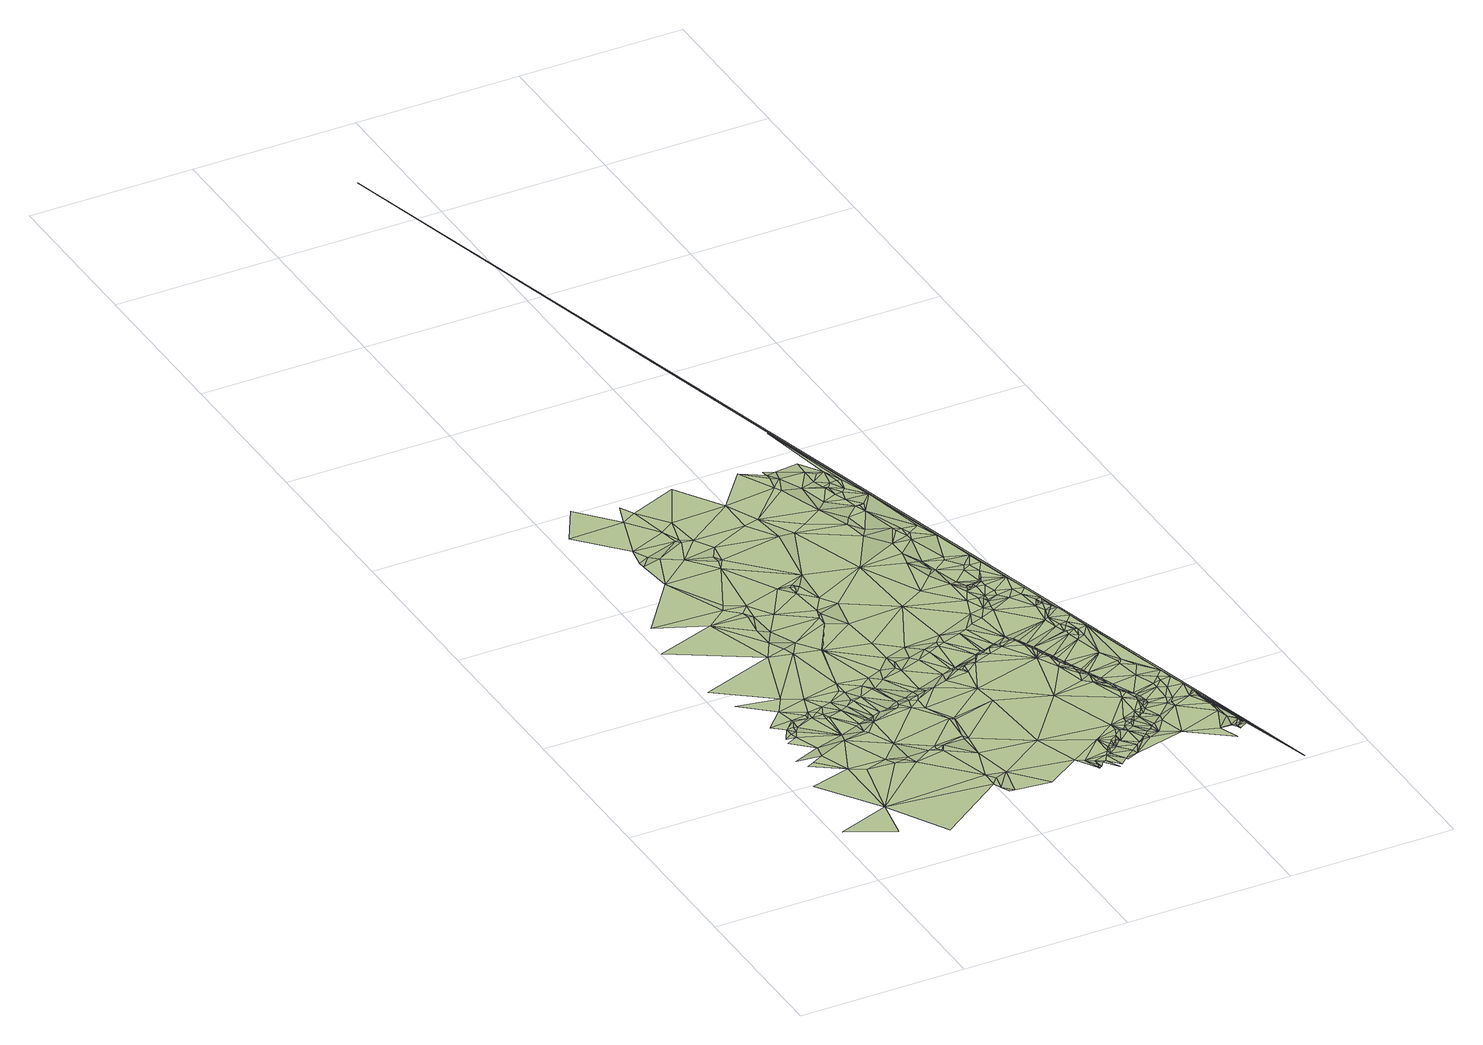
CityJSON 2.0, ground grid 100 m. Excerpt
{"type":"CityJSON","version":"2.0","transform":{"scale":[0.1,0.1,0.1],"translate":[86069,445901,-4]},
"CityObjects":{
"terrain1":{"type":"TINRelief","geometry":[{"type":"CompositeSurface","lod":"1","boundaries":[[[0,1,2]],[[3,4,2]],[[5,3,6]],[[7,8,9]],[[8,6,3]],[[3,2,10]],[[11,9,12]],[[13,14,12]],[[15,14,13]],[[13,12,16]],[[15,13,16]],[[17,15,18]],[[2,19,10]],[[8,3,20]],[[15,16,21]],[[8,20,9]],[[15,21,22]],[[17,18,23]],[[16,24,21]],[[15,22,18]],[[3,10,25]],[[12,9,26]],[[21,24,22]],[[27,2,28]],[[16,12,26]],[[29,23,30]],[[3,25,20]],[[16,26,24]],[[31,19,2]],[[22,24,32]],[[9,20,26]],[[22,32,18]],[[23,18,33]],[[25,10,19]],[[24,34,32]],[[18,32,33]],[[24,26,34]],[[23,33,35]],[[33,32,35]],[[32,34,35]],[[23,36,30]],[[31,2,37]],[[23,35,36]],[[30,38,39]],[[25,19,40]],[[34,26,41]],[[20,42,26]],[[35,34,43]],[[44,20,25]],[[45,43,34]],[[45,34,41]],[[41,26,46]],[[47,25,40]],[[31,40,19]],[[27,37,2]],[[35,43,48]],[[20,49,42]],[[45,41,46]],[[46,26,50]],[[44,49,20]],[[44,25,47]],[[35,48,36]],[[26,42,50]],[[45,48,43]],[[31,47,40]],[[45,46,51]],[[46,50,52]],[[45,51,48]],[[53,54,38]],[[50,42,52]],[[36,48,55]],[[46,52,51]],[[31,56,47]],[[57,42,49]],[[44,47,56]],[[57,52,42]],[[57,49,44]],[[55,48,51]],[[30,36,58]],[[51,52,59]],[[60,59,52]],[[36,55,61]],[[60,52,57]],[[55,51,62]],[[31,63,56]],[[64,51,59]],[[64,62,51]],[[60,64,59]],[[30,58,38]],[[44,56,65]],[[31,37,63]],[[66,53,67]],[[60,57,68]],[[69,55,62]],[[60,68,64]],[[64,68,62]],[[70,36,61]],[[56,71,65]],[[69,72,55]],[[56,63,71]],[[72,61,55]],[[73,66,67]],[[74,75,27]],[[76,62,68]],[[74,77,78]],[[79,68,57]],[[57,44,80]],[[69,62,76]],[[27,75,37]],[[70,58,36]],[[71,63,81]],[[65,71,82]],[[71,81,82]],[[53,38,83]],[[81,63,82]],[[79,76,68]],[[74,78,84]],[[74,84,75]],[[69,76,85]],[[70,61,72]],[[79,57,86]],[[75,84,37]],[[69,85,72]],[[87,44,65]],[[88,63,37]],[[85,76,79]],[[38,89,83]],[[88,82,63]],[[38,58,89]],[[53,83,90]],[[85,79,91]],[[92,65,82]],[[88,37,84]],[[70,72,93]],[[57,80,86]],[[85,93,72]],[[91,79,86]],[[53,90,94]],[[53,95,67]],[[87,80,44]],[[96,84,78]],[[88,97,82]],[[98,85,91]],[[53,94,95]],[[99,83,89]],[[100,91,86]],[[90,83,101]],[[99,89,58]],[[92,82,97]],[[85,102,93]],[[73,67,103]],[[70,104,58]],[[70,93,105]],[[100,98,91]],[[98,102,85]],[[92,87,65]],[[101,83,99]],[[100,86,80]],[[73,106,107]],[[88,108,97]],[[109,107,110]],[[90,101,111]],[[112,93,102]],[[90,111,94]],[[70,105,113]],[[99,58,104]],[[70,113,104]],[[92,97,108]],[[98,112,102]],[[112,105,93]],[[67,114,103]],[[100,80,115]],[[100,115,98]],[[116,109,110]],[[67,95,114]],[[95,94,111]],[[107,106,110]],[[98,117,112]],[[116,118,119]],[[98,115,117]],[[92,108,120]],[[121,119,118]],[[95,111,114]],[[88,84,122]],[[123,115,80]],[[124,80,87]],[[73,125,106]],[[73,103,126]],[[123,80,124]],[[127,111,101]],[[128,105,112]],[[92,120,87]],[[129,112,117]],[[130,117,115]],[[88,122,108]],[[96,131,84]],[[124,87,132]],[[127,114,111]],[[123,130,115]],[[129,128,112]],[[133,113,105]],[[87,120,132]],[[134,101,99]],[[128,133,105]],[[130,129,117]],[[126,103,114]],[[73,126,125]],[[116,110,135]],[[136,99,104]],[[135,110,106]],[[123,124,137]],[[123,138,130]],[[136,104,113]],[[127,101,134]],[[139,128,129]],[[138,129,130]],[[131,122,84]],[[133,140,113]],[[141,133,128]],[[120,108,142]],[[116,143,118]],[[125,144,106]],[[139,129,138]],[[123,137,138]],[[145,128,139]],[[146,114,127]],[[124,132,147]],[[116,135,143]],[[134,99,136]],[[132,120,142]],[[145,141,128]],[[144,135,106]],[[139,138,137]],[[148,113,140]],[[141,140,133]],[[146,126,114]],[[108,122,142]],[[136,113,149]],[[150,125,126]],[[137,124,147]],[[149,113,148]],[[127,134,151]],[[145,152,141]],[[150,153,125]],[[152,140,141]],[[143,154,118]],[[154,155,118]],[[156,144,125]],[[139,137,157]],[[145,139,157]],[[146,127,158]],[[127,151,158]],[[143,135,159]],[[159,135,144]],[[160,125,153]],[[161,150,126]],[[134,136,162]],[[160,156,125]],[[145,163,152]],[[132,142,147]],[[163,140,152]],[[156,159,144]],[[161,153,150]],[[131,164,165]],[[134,162,151]],[[166,143,159]],[[136,149,162]],[[166,154,143]],[[157,137,167]],[[168,165,164]],[[167,137,147]],[[148,140,169]],[[161,160,153]],[[168,170,165]],[[145,171,163]],[[165,170,172]],[[166,159,156]],[[145,157,171]],[[163,169,140]],[[168,173,170]],[[170,173,172]],[[131,174,122]],[[175,161,126]],[[146,158,176]],[[175,126,146]],[[177,172,173]],[[165,172,178]],[[131,165,174]],[[179,151,162]],[[180,158,151]],[[146,176,181]],[[179,162,149]],[[177,182,172]],[[176,158,183]],[[157,167,184]],[[158,185,183]],[[176,183,181]],[[178,172,182]],[[180,185,158]],[[180,151,179]],[[167,147,186]],[[157,187,171]],[[165,178,188]],[[163,171,189]],[[177,190,182]],[[181,183,185]],[[163,189,169]],[[167,191,184]],[[175,146,181]],[[157,184,187]],[[167,186,191]],[[165,188,174]],[[192,154,166]],[[142,122,193]],[[178,182,194]],[[195,171,187]],[[196,156,160]],[[175,181,185]],[[189,171,195]],[[149,148,197]],[[175,185,180]],[[187,184,198]],[[161,199,160]],[[184,191,198]],[[178,200,188]],[[178,194,201]],[[148,169,197]],[[195,187,198]],[[202,166,156]],[[178,201,200]],[[186,203,191]],[[147,142,193]],[[122,174,204]],[[205,188,200]],[[198,191,206]],[[189,207,169]],[[186,147,208]],[[206,191,203]],[[205,209,188]],[[186,206,203]],[[188,209,174]],[[179,149,197]],[[195,198,210]],[[175,199,161]],[[189,195,210]],[[205,200,211]],[[174,209,212]],[[198,206,213]],[[205,214,209]],[[186,208,206]],[[201,215,200]],[[193,122,204]],[[214,212,209]],[[216,201,217]],[[174,212,218]],[[205,211,214]],[[169,207,219]],[[189,210,207]],[[215,211,200]],[[214,218,212]],[[198,213,220]],[[208,213,206]],[[216,215,201]],[[180,179,221]],[[198,222,210]],[[174,218,223]],[[224,214,211]],[[202,156,196]],[[224,218,214]],[[202,192,166]],[[199,196,160]],[[169,219,197]],[[198,220,222]],[[225,224,211]],[[175,180,221]],[[210,226,207]],[[208,220,213]],[[223,218,224]],[[174,223,227]],[[228,224,225]],[[215,229,211]],[[229,225,211]],[[228,223,224]],[[216,229,215]],[[207,226,219]],[[222,226,210]],[[228,225,230]],[[174,227,204]],[[208,147,231]],[[228,230,223]],[[208,232,220]],[[229,230,225]],[[233,223,230]],[[232,222,220]],[[231,147,193]],[[216,234,229]],[[208,235,232]],[[229,236,230]],[[233,227,223]],[[237,226,222]],[[179,197,221]],[[238,222,232]],[[219,226,239]],[[204,227,233]],[[240,233,230]],[[236,240,230]],[[175,241,199]],[[216,242,234]],[[229,234,236]],[[238,237,222]],[[235,238,232]],[[204,233,243]],[[237,239,226]],[[240,243,233]],[[199,244,196]],[[204,243,245]],[[244,202,196]],[[234,246,236]],[[247,237,238]],[[175,221,241]],[[236,246,240]],[[248,238,235]],[[240,245,243]],[[208,231,235]],[[247,238,248]],[[204,245,249]],[[247,239,237]],[[219,239,250]],[[234,242,246]],[[204,249,251]],[[246,252,240]],[[240,253,245]],[[242,252,246]],[[216,254,242]],[[241,244,199]],[[197,219,255]],[[193,204,256]],[[248,235,257]],[[247,258,239]],[[240,252,259]],[[247,248,258]],[[260,249,245]],[[240,259,253]],[[253,260,245]],[[242,261,252]],[[262,251,249]],[[248,263,258]],[[258,250,239]],[[248,257,263]],[[262,249,260]],[[219,250,255]],[[204,251,256]],[[264,260,253]],[[252,261,259]],[[235,231,257]],[[259,265,253]],[[221,197,266]],[[262,260,264]],[[231,193,267]],[[263,268,258]],[[263,257,268]],[[262,269,251]],[[259,270,265]],[[259,261,270]],[[193,271,267]],[[264,253,272]],[[273,244,241]],[[253,265,272]],[[193,274,271]],[[262,264,269]],[[272,265,270]],[[251,269,275]],[[261,272,270]],[[242,254,261]],[[193,256,274]],[[258,276,250]],[[244,277,202]],[[268,257,278]],[[264,279,269]],[[258,268,276]],[[264,272,279]],[[261,280,272]],[[276,281,250]],[[251,275,256]],[[269,279,275]],[[250,281,255]],[[257,231,282]],[[266,197,283]],[[272,280,279]],[[257,284,278]],[[268,278,276]],[[257,282,284]],[[197,255,283]],[[261,285,280]],[[275,279,286]],[[287,241,221]],[[288,286,279]],[[254,285,261]],[[231,267,289]],[[275,286,290]],[[231,291,282]],[[280,292,279]],[[267,271,293]],[[294,295,231]],[[276,278,296]],[[284,296,278]],[[294,231,289]],[[276,297,281]],[[273,298,244]],[[299,286,288]],[[231,295,300]],[[231,300,291]],[[221,266,301]],[[292,288,279]],[[281,297,255]],[[299,290,286]],[[282,302,284]],[[303,296,284]],[[289,267,304]],[[302,303,284]],[[285,292,280]],[[267,305,304]],[[306,267,293]],[[202,277,307]],[[271,274,308]],[[309,302,282]],[[256,275,310]],[[275,290,310]],[[311,273,241]],[[271,308,293]],[[312,282,291]],[[267,313,305]],[[294,289,314]],[[299,288,292]],[[306,313,267]],[[309,303,302]],[[294,315,295]],[[299,316,290]],[[317,309,282]],[[300,312,291]],[[312,317,282]],[[315,300,295]],[[294,314,315]],[[274,256,318]],[[289,304,319]],[[317,303,309]],[[305,320,304]],[[274,321,308]],[[299,292,316]],[[315,312,300]],[[306,293,322]],[[290,316,323]],[[274,324,321]],[[314,289,325]],[[289,319,325]],[[319,304,326]],[[326,304,320]],[[315,314,325]],[[310,290,323]],[[274,318,327]],[[328,277,244]],[[313,329,305]],[[329,320,305]],[[322,293,330]],[[274,327,324]],[[318,256,331]],[[293,308,330]],[[332,308,321]],[[328,244,298]],[[306,333,313]],[[256,310,334]],[[319,335,325]],[[332,321,324]],[[319,326,335]],[[306,322,333]],[[329,326,320]],[[256,334,331]],[[255,297,336]],[[337,329,313]],[[276,338,297]],[[337,313,333]],[[337,326,329]],[[310,323,339]],[[322,330,340]],[[323,316,341]],[[327,318,331]],[[322,340,333]],[[330,308,342]],[[332,343,308]],[[311,241,287]],[[254,344,285]],[[332,324,343]],[[345,221,301]],[[340,330,342]],[[308,343,342]],[[255,336,283]],[[346,324,327]],[[323,341,339]],[[266,347,301]],[[266,283,348]],[[346,343,324]],[[310,349,334]],[[285,344,292]],[[310,339,349]],[[327,331,350]],[[266,348,347]],[[331,334,351]],[[352,316,292]],[[346,327,350]],[[353,287,221]],[[276,296,354]],[[339,341,349]],[[355,334,349]],[[297,338,336]],[[331,351,350]],[[355,351,334]],[[345,353,221]],[[303,354,296]],[[352,341,316]],[[311,298,273]],[[317,354,303]],[[315,356,312]],[[312,357,317]],[[283,336,358]],[[315,325,356]],[[325,335,359]],[[335,326,359]],[[337,360,326]],[[352,292,344]],[[337,333,360]],[[336,338,361]],[[333,340,360]],[[340,342,360]],[[277,362,307]],[[348,283,363]],[[364,254,365]],[[276,354,338]],[[349,341,366]],[[283,358,363]],[[346,367,343]],[[342,343,368]],[[301,347,369]],[[336,370,358]],[[371,336,361]],[[346,350,367]],[[355,349,372]],[[355,372,351]],[[362,373,307]],[[371,370,336]],[[347,348,374]],[[375,350,351]],[[352,366,341]],[[345,301,376]],[[301,369,376]],[[254,377,344]],[[347,374,369]],[[328,378,277]],[[348,363,379]],[[380,311,287]],[[364,377,254]],[[363,358,381]],[[352,344,382]],[[381,358,370]],[[277,378,362]],[[374,348,383]],[[311,384,298]],[[328,298,385]],[[349,366,372]],[[348,386,383]],[[371,387,370]],[[348,379,386]],[[345,376,388]],[[312,356,389]],[[363,390,379]],[[376,369,388]],[[352,382,391]],[[381,370,387]],[[317,357,354]],[[312,389,392]],[[369,374,388]],[[326,360,359]],[[312,392,357]],[[338,393,361]],[[325,359,356]],[[368,343,367]],[[380,384,311]],[[352,391,366]],[[363,381,394]],[[362,378,373]],[[375,351,372]],[[342,395,360]],[[367,350,375]],[[342,368,395]],[[363,394,390]],[[328,385,378]],[[386,379,390]],[[371,361,393]],[[385,298,396]],[[371,397,387]],[[398,382,344]],[[373,399,400]],[[381,387,397]],[[386,390,401]],[[380,287,402]],[[386,403,383]],[[353,402,287]],[[373,378,399]],[[401,390,394]],[[391,404,366]],[[374,383,405]],[[345,388,406]],[[398,391,382]],[[364,407,408]],[[374,409,388]],[[381,410,394]],[[345,406,353]],[[411,298,384]],[[372,366,404]],[[386,401,403]],[[411,396,298]],[[371,393,397]],[[381,397,412]],[[381,412,410]],[[338,354,413]],[[383,403,414]],[[401,394,415]],[[364,408,416]],[[380,417,384]],[[338,413,393]],[[375,372,418]],[[415,394,410]],[[383,414,405]],[[419,408,407]],[[401,415,403]],[[367,375,420]],[[398,344,421]],[[418,372,404]],[[422,419,407]],[[364,416,377]],[[421,344,377]],[[368,367,423]],[[424,360,395]],[[368,424,395]],[[425,356,359]],[[426,385,396]],[[427,388,409]],[[359,360,428]],[[406,388,427]],[[385,429,378]],[[392,430,357]],[[422,431,419]],[[357,432,354]],[[422,433,431]],[[374,434,409]],[[435,404,391]],[[436,389,356]],[[374,405,434]],[[414,403,415]],[[420,375,418]],[[392,389,436]],[[429,399,378]],[[353,437,402]],[[368,423,424]],[[430,432,357]],[[380,402,417]],[[353,406,438]],[[353,438,437]],[[425,436,356]],[[398,435,391]],[[425,359,428]],[[392,439,430]],[[440,408,419]],[[397,441,412]],[[392,436,439]],[[414,415,442]],[[443,419,431]],[[417,411,384]],[[440,416,408]],[[444,431,433]],[[397,393,441]],[[367,420,445]],[[432,446,354]],[[367,445,423]],[[411,447,396]],[[448,396,447]],[[448,426,396]],[[449,418,404]],[[450,432,430]],[[426,451,385]],[[451,452,385]],[[450,430,439]],[[453,360,424]],[[425,428,454]],[[425,454,436]],[[443,440,419]],[[439,436,454]],[[455,443,431]],[[354,446,413]],[[449,420,418]],[[416,456,377]],[[398,421,457]],[[455,431,444]],[[453,428,360]],[[452,429,385]],[[414,458,405]],[[424,423,445]],[[410,412,459]],[[398,457,460]],[[414,442,458]],[[415,410,459]],[[450,439,454]],[[421,377,456]],[[393,413,461]],[[449,404,435]],[[398,460,462]],[[440,463,416]],[[416,463,456]],[[432,464,446]],[[465,402,437]],[[393,461,441]],[[455,466,443]],[[398,462,467]],[[466,440,443]],[[398,467,468]],[[469,457,421]],[[405,470,434]],[[471,438,406]],[[465,437,438]],[[398,468,435]],[[472,473,463]],[[455,463,466]],[[455,444,463]],[[465,417,402]],[[466,463,440]],[[469,421,474]],[[421,456,474]],[[473,460,457]],[[442,415,459]],[[469,473,457]],[[405,458,470]],[[450,475,432]],[[449,445,420]],[[417,476,411]],[[463,474,456]],[[472,445,473]],[[429,477,399]],[[454,428,453]],[[463,473,474]],[[469,474,473]],[[448,478,426]],[[473,462,460]],[[471,465,438]],[[453,424,445]],[[412,441,459]],[[478,451,426]],[[479,427,409]],[[432,480,464]],[[481,447,411]],[[473,468,462]],[[450,454,453]],[[482,448,447]],[[462,468,467]],[[483,413,446]],[[484,461,413]],[[481,411,476]],[[445,468,473]],[[481,476,417]],[[485,406,427]],[[434,479,409]],[[445,435,468]],[[449,435,445]],[[486,484,413]],[[482,478,448]],[[487,452,451]],[[483,486,413]],[[475,480,432]],[[442,459,458]],[[487,451,478]],[[488,446,464]],[[485,471,406]],[[452,489,429]],[[441,461,490]],[[450,453,475]],[[491,417,465]],[[483,484,486]],[[488,483,446]],[[434,470,479]],[[492,461,484]],[[491,465,471]],[[493,470,458]],[[482,494,478]],[[475,453,445]],[[480,488,464]],[[487,478,494]],[[475,445,480]],[[492,484,483]],[[490,461,492]],[[481,417,495]],[[487,496,452]],[[441,490,459]],[[480,445,459]],[[481,495,447]],[[485,427,479]],[[482,447,495]],[[488,497,483]],[[452,496,489]],[[497,492,483]],[[493,458,459]],[[480,497,488]],[[479,459,445]],[[493,479,470]],[[496,477,429]],[[496,429,489]],[[480,459,497]],[[497,459,492]],[[491,471,485]],[[498,487,494]],[[490,492,459]],[[491,495,417]],[[482,495,494]],[[498,496,487]],[[493,459,479]],[[498,494,499]],[[472,500,445]],[[494,495,499]],[[485,479,495]],[[498,499,496]],[[491,485,495]],[[501,496,499]],[[501,499,495]],[[500,479,445]]]}]}
},
"vertices":[
[47,500,20],[317,360,24],[362,610,24],[360,1040,24],[116,970,25],[182,1160,23],[226,1180,24],[156,1250,11],[295,1220,24],[315,1310,16],[451,990,22],[201,1430,12],[267,1460,12],[250,1490,19],[204,1460,18],[248,1540,23],[291,1510,14],[181,1600,20],[317,1610,23],[610,970,26],[475,1300,24],[294,1550,19],[316,1590,23],[295,1720,19],[318,1550,11],[586,1030,22],[497,1370,13],[991,540,22],[568,240,25],[114,1880,19],[362,1830,21],[722,930,23],[408,1600,12],[406,1620,23],[428,1590,15],[430,1640,23],[474,1770,19],[992,640,24],[495,2230,21],[47,2070,20],[677,980,23],[497,1550,13],[609,1330,23],[474,1620,22],[699,1150,21],[497,1590,18],[516,1560,13],[700,990,27],[520,1650,24],[632,1310,21],[608,1410,14],[610,1590,10],[630,1420,13],[362,2650,22],[2,2530,18],[585,1670,23],[835,1000,23],[700,1390,24],[631,2190,23],[678,1440,14],[699,1410,21],[677,1750,23],[654,1610,12],[902,960,24],[699,1440,14],[879,1020,28],[69,2780,20],[497,2760,19],[738,1460,12],[700,1650,16],[700,1820,21],[879,990,24],[699,1720,24],[340,3130,21],[1013,490,22],[1027,580,28],[711,1640,11],[1036,440,22],[1063,430,26],[788,1480,11],[947,1420,24],[899,970,23],[924,1000,32],[564,2350,22],[1104,610,27],[766,1660,11],[879,1450,24],[1080,1230,24],[1059,850,25],[607,2260,23],[565,2490,21],[835,1480,16],[1060,1040,27],[812,1740,20],[587,2640,17],[579,2680,21],[1283,410,24],[1057,1010,23],[915,1530,12],[695,2290,18],[903,1480,22],[627,2450,17],[853,1700,14],[517,2800,23],[786,2160,19],[879,1790,23],[431,3370,22],[318,3340,20],[1082,1010,24],[319,3390,15],[385,3420,15],[614,2620,21],[873,1700,10],[790,2150,23],[631,2740,18],[969,1490,25],[341,3510,15],[970,1530,16],[432,3790,15],[94,3780,16],[1102,1200,28],[228,4020,16],[1399,810,27],[1015,1470,24],[1014,1380,24],[544,3300,21],[680,3130,21],[721,2590,21],[947,1750,16],[1037,1570,13],[1036,1510,23],[1488,540,27],[1104,1220,25],[970,1830,23],[924,2450,19],[589,3490,16],[925,2390,19],[1148,1540,25],[1102,1540,20],[1080,1580,13],[1059,1920,23],[1060,1820,18],[1375,1280,23],[567,3600,20],[611,3460,22],[1080,1790,13],[857,2810,21],[1352,1420,27],[1059,2090,21],[1037,2320,22],[701,3200,22],[947,2520,22],[1082,1870,22],[701,3260,17],[522,3840,16],[476,3920,20],[678,3450,21],[1262,1650,13],[925,2720,23],[612,3490,21],[745,3330,22],[723,3200,23],[946,2480,26],[1171,1870,18],[1576,410,26],[1533,510,28],[656,3660,19],[1239,1570,25],[1579,430,14],[1194,1970,23],[1580,450,25],[1214,1840,12],[1578,480,28],[1601,440,11],[1689,670,27],[1037,2870,21],[924,2790,20],[1623,470,16],[1665,510,25],[1082,2530,19],[1015,2620,23],[946,2810,20],[1645,480,14],[947,2770,28],[1329,1650,22],[970,2770,25],[1385,1590,25],[1327,1680,12],[1690,540,25],[1285,1910,18],[1687,390,13],[1352,1640,24],[813,3960,17],[1688,1170,25],[1711,410,11],[1303,1880,11],[993,3450,18],[1375,2340,21],[1352,1680,12],[1106,3270,19],[1700,530,14],[1757,450,13],[994,3670,20],[1375,1630,24],[1824,760,26],[1712,560,23],[1397,1660,23],[1374,1940,17],[1465,1660,24],[1711,580,27],[1370,1910,13],[1763,580,11],[1735,600,26],[1441,1680,23],[1757,590,16],[1822,500,15],[1824,450,24],[1756,430,18],[1755,630,27],[1419,1990,21],[1487,1700,22],[1350,2790,22],[1509,1740,14],[1801,660,25],[1778,620,20],[1799,620,14],[1415,1930,12],[1825,710,27],[1801,630,18],[1869,540,14],[1810,620,13],[1780,1540,25],[1510,1720,22],[1847,700,25],[1914,560,22],[1576,1700,23],[1892,560,13],[1552,1760,13],[1553,1730,22],[1530,1970,11],[1891,690,13],[1196,3260,23],[1959,560,25],[1870,700,23],[1083,3470,22],[1889,730,23],[1935,590,17],[1574,1760,14],[1598,1750,23],[1914,760,25],[1580,1990,12],[1915,790,26],[1959,610,14],[1937,720,11],[2137,530,22],[1666,2100,22],[2005,980,25],[1666,1730,24],[1645,1790,13],[1978,630,16],[1936,740,18],[2027,590,22],[1953,770,20],[1643,1770,20],[1965,760,15],[2004,650,12],[1532,2430,23],[1845,1410,25],[1665,1760,23],[1981,790,21],[2004,630,22],[1892,1230,26],[2027,670,14],[1286,3310,24],[1937,1190,24],[2004,830,25],[1731,1820,14],[1309,3710,21],[1734,1770,24],[2007,780,11],[2049,680,16],[1634,2020,15],[1780,1690,24],[1712,2230,23],[1757,1750,25],[2095,680,23],[2027,810,18],[1513,3060,22],[2040,810,10],[1847,1530,23],[2049,840,24],[1802,1650,23],[2114,740,13],[1913,1300,25],[1825,1560,25],[1823,1580,25],[1757,1780,21],[1711,2050,12],[1421,3400,22],[2049,810,10],[1823,1610,20],[1598,2710,22],[1780,1720,22],[1779,1750,17],[1870,1450,25],[1892,1410,24],[1913,1350,24],[1197,3920,22],[1959,1270,21],[1800,1710,14],[2072,920,25],[1490,3200,22],[1824,1660,14],[1913,1380,22],[1846,1550,22],[1847,1590,16],[2072,840,14],[1804,1710,10],[2026,1040,24],[1870,1510,20],[1892,1450,20],[1960,1190,25],[1937,1320,22],[2071,860,22],[2004,1140,24],[1880,1540,10],[1906,1460,11],[2027,1070,25],[1333,3670,21],[1914,1420,16],[1960,1300,16],[2050,1020,24],[1982,1200,23],[1952,1350,11],[2072,950,24],[1886,1510,11],[1756,2120,22],[1926,1410,11],[1802,2090,13],[2094,890,22],[1958,1330,13],[2121,890,10],[1969,1300,12],[2004,1220,13],[2229,780,20],[1623,2810,18],[2035,1140,11],[1644,2540,23],[1712,2420,20],[2117,910,14],[2093,1010,11],[2101,990,11],[2206,830,13],[1625,2930,14],[2005,1870,13],[2108,960,13],[2049,1680,19],[2026,1790,13],[1779,2220,23],[2071,1620,12],[2115,1450,11],[1802,2120,18],[1331,3800,23],[1755,2310,22],[2342,470,19],[2387,350,19],[2229,890,12],[2185,1160,12],[2162,1300,13],[1690,2600,17],[1802,2210,18],[1818,2180,15],[2230,1000,12],[1332,3840,19],[1710,2590,14],[2230,1040,14],[1665,2700,17],[2410,630,19],[1378,3780,17],[1780,2350,14],[1555,3120,17],[1824,2230,21],[2229,820,21],[1752,2430,14],[1534,3270,15],[1443,3640,15],[1786,2380,11],[1825,2200,11],[1684,2700,12],[2049,1710,21],[1802,2340,20],[2252,860,19],[2047,1730,10],[1936,2160,13],[1824,2330,22],[2162,1330,15],[1489,3470,13],[1892,2220,10],[2341,830,21],[1398,3860,11],[1330,3880,16],[1824,2370,10],[1696,3070,11],[1846,2380,10],[2274,960,21],[1845,2520,12],[1735,2920,12],[2410,460,24],[2408,470,22],[1801,2660,11],[1869,2320,22],[1623,3360,11],[1892,2250,20],[2026,2020,12],[1870,2390,10],[1869,2360,21],[2433,570,11],[1646,3290,12],[2274,1040,21],[2432,470,16],[2275,1080,21],[2408,720,18],[2432,440,18],[2230,1240,21],[2184,1330,19],[2094,1650,17],[1559,3590,14],[1805,2680,15],[2117,1630,20],[1534,3780,11],[2050,1790,19],[2444,460,10],[2026,1880,19],[2445,430,12],[1867,2560,15],[2366,950,24],[2095,1710,20],[1704,3040,11],[1736,2970,10],[2072,1760,21],[2477,520,12],[1982,2220,20],[1892,2400,18],[2477,490,10],[2496,450,21],[2321,1130,21],[2050,1960,12],[1604,3440,11],[1580,3510,11],[2339,1050,20],[2094,1790,23],[1556,3610,10],[1536,3680,9],[2174,1710,20],[2117,1700,20],[2489,470,18],[2422,720,13],[2387,800,21],[1915,2470,18],[2013,2340,19],[2386,820,22],[2004,2150,21],[2391,860,19],[2480,520,14],[2069,1940,23],[1735,3040,15],[2482,490,14],[2385,870,22],[2386,880,21],[2409,760,17],[1891,2540,20],[1758,2980,16],[2612,0,29],[2408,790,15],[2418,740,11],[2139,1840,24],[1645,3350,11],[1534,3870,16],[1579,3590,11],[1938,2630,18],[2116,1940,24],[1668,3350,17],[1623,3510,14],[2071,2030,13],[2050,2070,21],[1872,2890,19],[2050,2040,17],[1602,3620,15],[2103,1980,14],[1578,3730,18],[2049,2200,22],[1825,3020,19],[2081,2070,22],[1961,2540,18],[1645,3530,19],[1738,3420,19],[1623,3730,18],[2089,2040,14],[1647,3620,19],[1670,3620,19],[712,7430,35],[1534,4210,16]
]}
